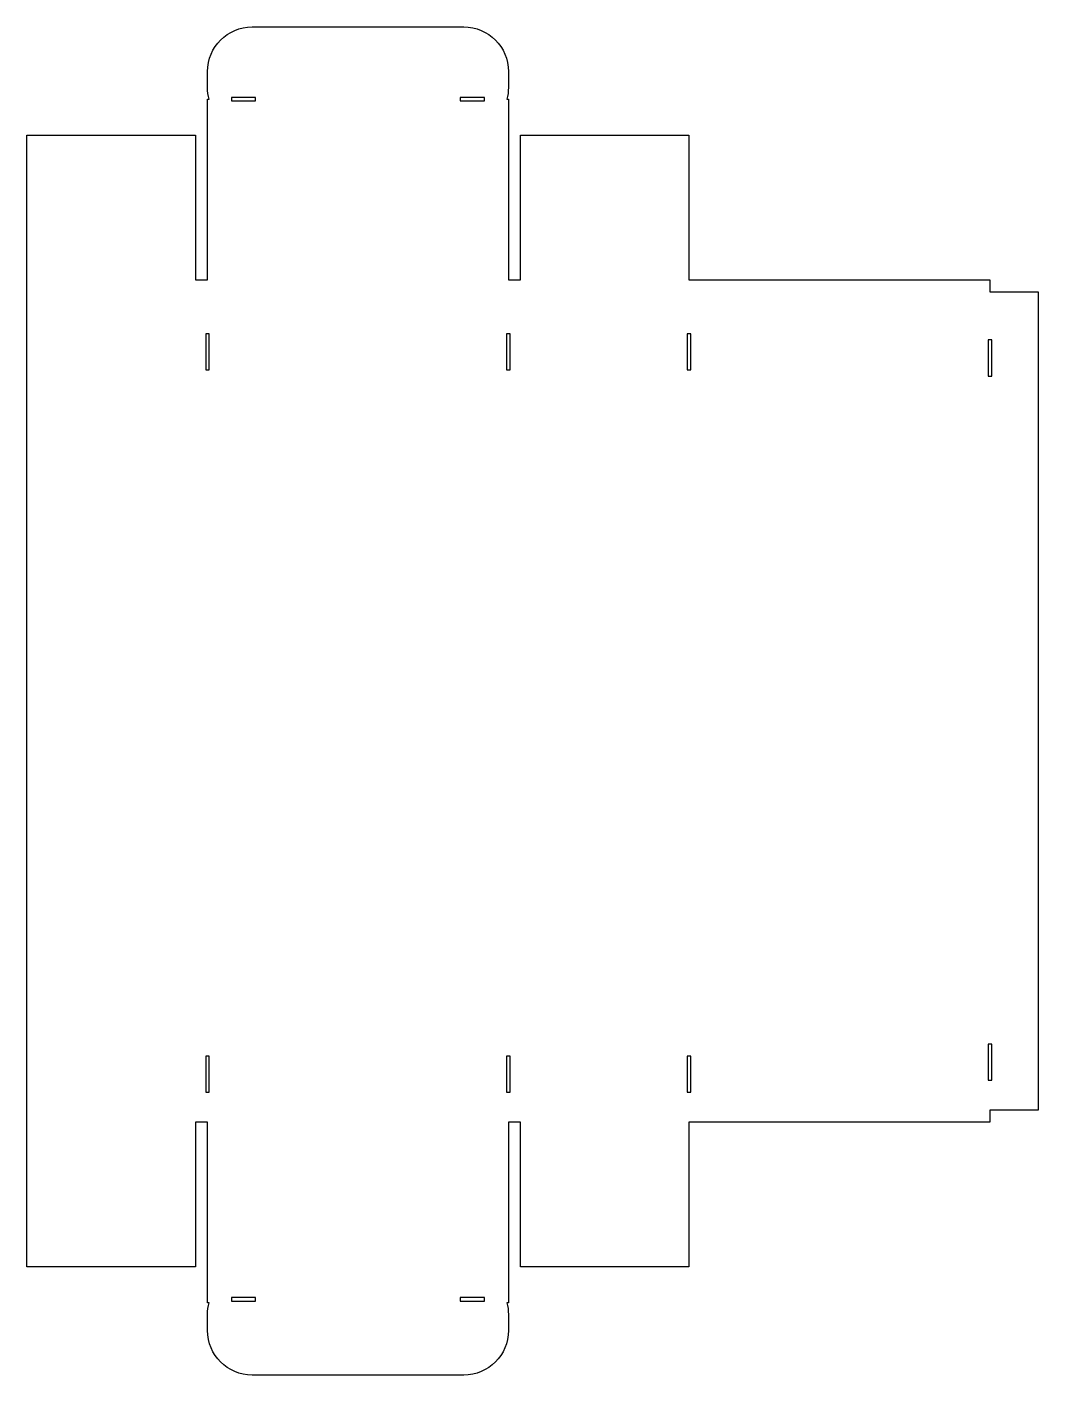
# Model space of a CAD drawing. Header units: centimetres. Extents: x -9.8 to 12.4, y -19.5 to 10.2.
import ezdxf

# ---------------------------------------------------------------- set-up
doc = ezdxf.new("R2010")
doc.units = ezdxf.units.CM
doc.header["$MEASUREMENT"] = 0
doc.layers.add('Layer 1', color=7, linetype='Continuous')

msp = doc.modelspace()

# ---------------------------------------------------------------- linework, layer by layer
at = {"layer": 'Layer 1'}
for points, knots in [([(-4.89273, 10.15487), (-5.43692, 10.15487), (-5.875, 9.71679), (-5.875, 9.1726), (-5.875, 9.1726), (-5.875, 9.1726), (-5.875, 8.82368), (-5.875, 8.82368), (-5.875, 8.82368), (-5.875, 8.73475), (-5.86305, 8.64919), (-5.8411, 8.56737), (-5.8411, 8.56737), (-5.8411, 8.56737), (-5.875, 8.56737), (-5.875, 8.56737), (-5.875, 8.56737), (-5.875, 8.56737), (-5.875, 4.59862), (-5.875, 4.59862), (-5.875, 4.59862), (-5.875, 4.59862), (-6.13958, 4.59862), (-6.13958, 4.59862), (-6.13958, 4.59862), (-6.13958, 4.59862), (-6.13958, 7.77362), (-6.13958, 7.77362), (-6.13958, 7.77362), (-6.13958, 7.77362), (-9.84375, 7.77362), (-9.84375, 7.77362), (-9.84375, 7.77362), (-9.84375, 7.77362), (-9.84375, 4.59862), (-9.84375, 4.59862), (-9.84375, 4.59862), (-9.84375, 4.59862), (-9.84375, 4.02894), (-9.84375, 4.02894), (-9.84375, 4.02894), (-9.84375, 4.02894), (-9.84375, -13.24753), (-9.84375, -13.24753), (-9.84375, -13.24753), (-9.84375, -13.24753), (-9.84375, -13.92221), (-9.84375, -13.92221), (-9.84375, -13.92221), (-9.84375, -13.92221), (-9.84375, -17.09721), (-9.84375, -17.09721), (-9.84375, -17.09721), (-9.84375, -17.09721), (-6.13958, -17.09721), (-6.13958, -17.09721), (-6.13958, -17.09721), (-6.13958, -17.09721), (-6.13958, -13.92221), (-6.13958, -13.92221), (-6.13958, -13.92221), (-6.13958, -13.92221), (-5.875, -13.92221), (-5.875, -13.92221), (-5.875, -13.92221), (-5.875, -13.92221), (-5.875, -17.89096), (-5.875, -17.89096), (-5.875, -17.89096), (-5.875, -17.89096), (-5.84193, -17.89096), (-5.84193, -17.89096), (-5.84193, -17.89096), (-5.86374, -17.97254), (-5.875, -18.05864), (-5.875, -18.14728), (-5.875, -18.14728), (-5.875, -18.14728), (-5.875, -18.4962), (-5.875, -18.4962), (-5.875, -18.4962), (-5.875, -19.04038), (-5.43692, -19.47846), (-4.89273, -19.47846), (-4.89273, -19.47846), (-4.89273, -19.47846), (-0.24268, -19.47846), (-0.24268, -19.47846), (-0.24268, -19.47846), (0.3015, -19.47846), (0.73958, -19.04038), (0.73958, -18.4962), (0.73958, -18.4962), (0.73958, -18.4962), (0.73958, -18.14728), (0.73958, -18.14728), (0.73958, -18.14728), (0.73958, -18.05864), (0.72832, -17.97254), (0.70651, -17.89096), (0.70651, -17.89096), (0.70651, -17.89096), (0.73958, -17.89096), (0.73958, -17.89096), (0.73958, -17.89096), (0.73958, -17.89096), (0.73958, -13.92221), (0.73958, -13.92221), (0.73958, -13.92221), (0.73958, -13.92221), (1.00417, -13.92221), (1.00417, -13.92221), (1.00417, -13.92221), (1.00417, -13.92221), (1.00417, -17.09721), (1.00417, -17.09721), (1.00417, -17.09721), (1.00417, -17.09721), (4.70833, -17.09721), (4.70833, -17.09721), (4.70833, -17.09721), (4.70833, -17.09721), (4.70833, -13.92221), (4.70833, -13.92221), (4.70833, -13.92221), (4.70833, -13.92221), (11.32292, -13.92221), (11.32292, -13.92221), (11.32292, -13.92221), (11.32292, -13.92221), (11.32292, -13.65763), (11.32292, -13.65763), (11.32292, -13.65763), (11.32292, -13.65763), (12.38125, -13.65763), (12.38125, -13.65763), (12.38125, -13.65763), (12.38125, -13.65763), (12.38125, 4.33404), (12.38125, 4.33404), (12.38125, 4.33404), (12.38125, 4.33404), (11.32292, 4.33404), (11.32292, 4.33404), (11.32292, 4.33404), (11.32292, 4.33404), (11.32292, 4.59862), (11.32292, 4.59862), (11.32292, 4.59862), (11.32292, 4.59862), (4.70833, 4.59862), (4.70833, 4.59862), (4.70833, 4.59862), (4.70833, 4.59862), (4.70833, 7.77362), (4.70833, 7.77362), (4.70833, 7.77362), (4.70833, 7.77362), (1.00417, 7.77362), (1.00417, 7.77362), (1.00417, 7.77362), (1.00417, 7.77362), (1.00417, 4.59862), (1.00417, 4.59862), (1.00417, 4.59862), (1.00417, 4.59862), (0.73958, 4.59862), (0.73958, 4.59862), (0.73958, 4.59862), (0.73958, 4.59862), (0.73958, 8.56737), (0.73958, 8.56737), (0.73958, 8.56737), (0.73958, 8.56737), (0.70568, 8.56737), (0.70568, 8.56737), (0.70568, 8.56737), (0.72764, 8.64919), (0.73958, 8.73475), (0.73958, 8.82368), (0.73958, 8.82368), (0.73958, 8.82368), (0.73958, 9.1726), (0.73958, 9.1726), (0.73958, 9.1726), (0.73958, 9.71679), (0.3015, 10.15487), (-0.24268, 10.15487), (-0.24268, 10.15487), (-0.24268, 10.15487), (-4.89273, 10.15487), (-4.89273, 10.15487)], [0, 0, 0, 0, 0.02040816, 0.02040816, 0.02040816, 0.02040816, 0.04081633, 0.04081633, 0.04081633, 0.04081633, 0.06122449, 0.06122449, 0.06122449, 0.06122449, 0.08163265, 0.08163265, 0.08163265, 0.08163265, 0.10204082, 0.10204082, 0.10204082, 0.10204082, 0.12244898, 0.12244898, 0.12244898, 0.12244898, 0.14285714, 0.14285714, 0.14285714, 0.14285714, 0.16326531, 0.16326531, 0.16326531, 0.16326531, 0.18367347, 0.18367347, 0.18367347, 0.18367347, 0.20408163, 0.20408163, 0.20408163, 0.20408163, 0.2244898, 0.2244898, 0.2244898, 0.2244898, 0.24489796, 0.24489796, 0.24489796, 0.24489796, 0.26530612, 0.26530612, 0.26530612, 0.26530612, 0.28571429, 0.28571429, 0.28571429, 0.28571429, 0.30612245, 0.30612245, 0.30612245, 0.30612245, 0.32653061, 0.32653061, 0.32653061, 0.32653061, 0.34693878, 0.34693878, 0.34693878, 0.34693878, 0.36734694, 0.36734694, 0.36734694, 0.36734694, 0.3877551, 0.3877551, 0.3877551, 0.3877551, 0.40816327, 0.40816327, 0.40816327, 0.40816327, 0.42857143, 0.42857143, 0.42857143, 0.42857143, 0.44897959, 0.44897959, 0.44897959, 0.44897959, 0.46938776, 0.46938776, 0.46938776, 0.46938776, 0.48979592, 0.48979592, 0.48979592, 0.48979592, 0.51020408, 0.51020408, 0.51020408, 0.51020408, 0.53061224, 0.53061224, 0.53061224, 0.53061224, 0.55102041, 0.55102041, 0.55102041, 0.55102041, 0.57142857, 0.57142857, 0.57142857, 0.57142857, 0.59183673, 0.59183673, 0.59183673, 0.59183673, 0.6122449, 0.6122449, 0.6122449, 0.6122449, 0.63265306, 0.63265306, 0.63265306, 0.63265306, 0.65306122, 0.65306122, 0.65306122, 0.65306122, 0.67346939, 0.67346939, 0.67346939, 0.67346939, 0.69387755, 0.69387755, 0.69387755, 0.69387755, 0.71428571, 0.71428571, 0.71428571, 0.71428571, 0.73469388, 0.73469388, 0.73469388, 0.73469388, 0.75510204, 0.75510204, 0.75510204, 0.75510204, 0.7755102, 0.7755102, 0.7755102, 0.7755102, 0.79591837, 0.79591837, 0.79591837, 0.79591837, 0.81632653, 0.81632653, 0.81632653, 0.81632653, 0.83673469, 0.83673469, 0.83673469, 0.83673469, 0.85714286, 0.85714286, 0.85714286, 0.85714286, 0.87755102, 0.87755102, 0.87755102, 0.87755102, 0.89795918, 0.89795918, 0.89795918, 0.89795918, 0.91836735, 0.91836735, 0.91836735, 0.91836735, 0.93877551, 0.93877551, 0.93877551, 0.93877551, 0.95918367, 0.95918367, 0.95918367, 0.95918367, 1, 1, 1, 1]), ([(-5.34583, 8.60706), (-5.34583, 8.60706), (-4.81667, 8.60706), (-4.81667, 8.60706), (-4.81667, 8.60706), (-4.81667, 8.60706), (-4.81667, 8.52768), (-4.81667, 8.52768), (-4.81667, 8.52768), (-4.81667, 8.52768), (-5.34583, 8.52768), (-5.34583, 8.52768), (-5.34583, 8.52768), (-5.34583, 8.52768), (-5.34583, 8.60706), (-5.34583, 8.60706)], [0, 0, 0, 0, 0.2, 0.2, 0.2, 0.2, 0.4, 0.4, 0.4, 0.4, 0.6, 0.6, 0.6, 0.6, 1, 1, 1, 1]), ([(-0.31875, 8.60706), (-0.31875, 8.60706), (0.21042, 8.60706), (0.21042, 8.60706), (0.21042, 8.60706), (0.21042, 8.60706), (0.21042, 8.52768), (0.21042, 8.52768), (0.21042, 8.52768), (0.21042, 8.52768), (-0.31875, 8.52768), (-0.31875, 8.52768), (-0.31875, 8.52768), (-0.31875, 8.52768), (-0.31875, 8.60706), (-0.31875, 8.60706)], [0, 0, 0, 0, 0.2, 0.2, 0.2, 0.2, 0.4, 0.4, 0.4, 0.4, 0.6, 0.6, 0.6, 0.6, 1, 1, 1, 1]), ([(-5.91469, 3.40799), (-5.91469, 3.40799), (-5.83531, 3.40799), (-5.83531, 3.40799), (-5.83531, 3.40799), (-5.83531, 3.40799), (-5.83531, 2.61424), (-5.83531, 2.61424), (-5.83531, 2.61424), (-5.83531, 2.61424), (-5.91469, 2.61424), (-5.91469, 2.61424), (-5.91469, 2.61424), (-5.91469, 2.61424), (-5.91469, 3.40799), (-5.91469, 3.40799)], [0, 0, 0, 0, 0.2, 0.2, 0.2, 0.2, 0.4, 0.4, 0.4, 0.4, 0.6, 0.6, 0.6, 0.6, 1, 1, 1, 1]), ([(0.6999, 3.40799), (0.6999, 3.40799), (0.77927, 3.40799), (0.77927, 3.40799), (0.77927, 3.40799), (0.77927, 3.40799), (0.77927, 2.61424), (0.77927, 2.61424), (0.77927, 2.61424), (0.77927, 2.61424), (0.6999, 2.61424), (0.6999, 2.61424), (0.6999, 2.61424), (0.6999, 2.61424), (0.6999, 3.40799), (0.6999, 3.40799)], [0, 0, 0, 0, 0.2, 0.2, 0.2, 0.2, 0.4, 0.4, 0.4, 0.4, 0.6, 0.6, 0.6, 0.6, 1, 1, 1, 1]), ([(4.66865, 3.40799), (4.66865, 3.40799), (4.74802, 3.40799), (4.74802, 3.40799), (4.74802, 3.40799), (4.74802, 3.40799), (4.74802, 2.61424), (4.74802, 2.61424), (4.74802, 2.61424), (4.74802, 2.61424), (4.66865, 2.61424), (4.66865, 2.61424), (4.66865, 2.61424), (4.66865, 2.61424), (4.66865, 3.40799), (4.66865, 3.40799)], [0, 0, 0, 0, 0.2, 0.2, 0.2, 0.2, 0.4, 0.4, 0.4, 0.4, 0.6, 0.6, 0.6, 0.6, 1, 1, 1, 1]), ([(11.28323, 3.2757), (11.28323, 3.2757), (11.3626, 3.2757), (11.3626, 3.2757), (11.3626, 3.2757), (11.3626, 3.2757), (11.3626, 2.48195), (11.3626, 2.48195), (11.3626, 2.48195), (11.3626, 2.48195), (11.28323, 2.48195), (11.28323, 2.48195), (11.28323, 2.48195), (11.28323, 2.48195), (11.28323, 3.2757), (11.28323, 3.2757)], [0, 0, 0, 0, 0.2, 0.2, 0.2, 0.2, 0.4, 0.4, 0.4, 0.4, 0.6, 0.6, 0.6, 0.6, 1, 1, 1, 1]), ([(11.28323, -12.20242), (11.28323, -12.20242), (11.3626, -12.20242), (11.3626, -12.20242), (11.3626, -12.20242), (11.3626, -12.20242), (11.3626, -12.99617), (11.3626, -12.99617), (11.3626, -12.99617), (11.3626, -12.99617), (11.28323, -12.99617), (11.28323, -12.99617), (11.28323, -12.99617), (11.28323, -12.99617), (11.28323, -12.20242), (11.28323, -12.20242)], [0, 0, 0, 0, 0.2, 0.2, 0.2, 0.2, 0.4, 0.4, 0.4, 0.4, 0.6, 0.6, 0.6, 0.6, 1, 1, 1, 1]), ([(-5.91469, -12.46701), (-5.91469, -12.46701), (-5.83531, -12.46701), (-5.83531, -12.46701), (-5.83531, -12.46701), (-5.83531, -12.46701), (-5.83531, -13.26076), (-5.83531, -13.26076), (-5.83531, -13.26076), (-5.83531, -13.26076), (-5.91469, -13.26076), (-5.91469, -13.26076), (-5.91469, -13.26076), (-5.91469, -13.26076), (-5.91469, -12.46701), (-5.91469, -12.46701)], [0, 0, 0, 0, 0.2, 0.2, 0.2, 0.2, 0.4, 0.4, 0.4, 0.4, 0.6, 0.6, 0.6, 0.6, 1, 1, 1, 1]), ([(0.6999, -12.46701), (0.6999, -12.46701), (0.77927, -12.46701), (0.77927, -12.46701), (0.77927, -12.46701), (0.77927, -12.46701), (0.77927, -13.26076), (0.77927, -13.26076), (0.77927, -13.26076), (0.77927, -13.26076), (0.6999, -13.26076), (0.6999, -13.26076), (0.6999, -13.26076), (0.6999, -13.26076), (0.6999, -12.46701), (0.6999, -12.46701)], [0, 0, 0, 0, 0.2, 0.2, 0.2, 0.2, 0.4, 0.4, 0.4, 0.4, 0.6, 0.6, 0.6, 0.6, 1, 1, 1, 1]), ([(4.66865, -12.46701), (4.66865, -12.46701), (4.74802, -12.46701), (4.74802, -12.46701), (4.74802, -12.46701), (4.74802, -12.46701), (4.74802, -13.26076), (4.74802, -13.26076), (4.74802, -13.26076), (4.74802, -13.26076), (4.66865, -13.26076), (4.66865, -13.26076), (4.66865, -13.26076), (4.66865, -13.26076), (4.66865, -12.46701), (4.66865, -12.46701)], [0, 0, 0, 0, 0.2, 0.2, 0.2, 0.2, 0.4, 0.4, 0.4, 0.4, 0.6, 0.6, 0.6, 0.6, 1, 1, 1, 1]), ([(-5.34583, -17.7719), (-5.34583, -17.7719), (-4.81667, -17.7719), (-4.81667, -17.7719), (-4.81667, -17.7719), (-4.81667, -17.7719), (-4.81667, -17.85128), (-4.81667, -17.85128), (-4.81667, -17.85128), (-4.81667, -17.85128), (-5.34583, -17.85128), (-5.34583, -17.85128), (-5.34583, -17.85128), (-5.34583, -17.85128), (-5.34583, -17.7719), (-5.34583, -17.7719)], [0, 0, 0, 0, 0.2, 0.2, 0.2, 0.2, 0.4, 0.4, 0.4, 0.4, 0.6, 0.6, 0.6, 0.6, 1, 1, 1, 1]), ([(-0.31875, -17.7719), (-0.31875, -17.7719), (0.21042, -17.7719), (0.21042, -17.7719), (0.21042, -17.7719), (0.21042, -17.7719), (0.21042, -17.85128), (0.21042, -17.85128), (0.21042, -17.85128), (0.21042, -17.85128), (-0.31875, -17.85128), (-0.31875, -17.85128), (-0.31875, -17.85128), (-0.31875, -17.85128), (-0.31875, -17.7719), (-0.31875, -17.7719)], [0, 0, 0, 0, 0.2, 0.2, 0.2, 0.2, 0.4, 0.4, 0.4, 0.4, 0.6, 0.6, 0.6, 0.6, 1, 1, 1, 1])]:
    msp.add_open_spline(points, degree=3, knots=knots, dxfattribs=at)

doc.saveas('drawing.dxf')
